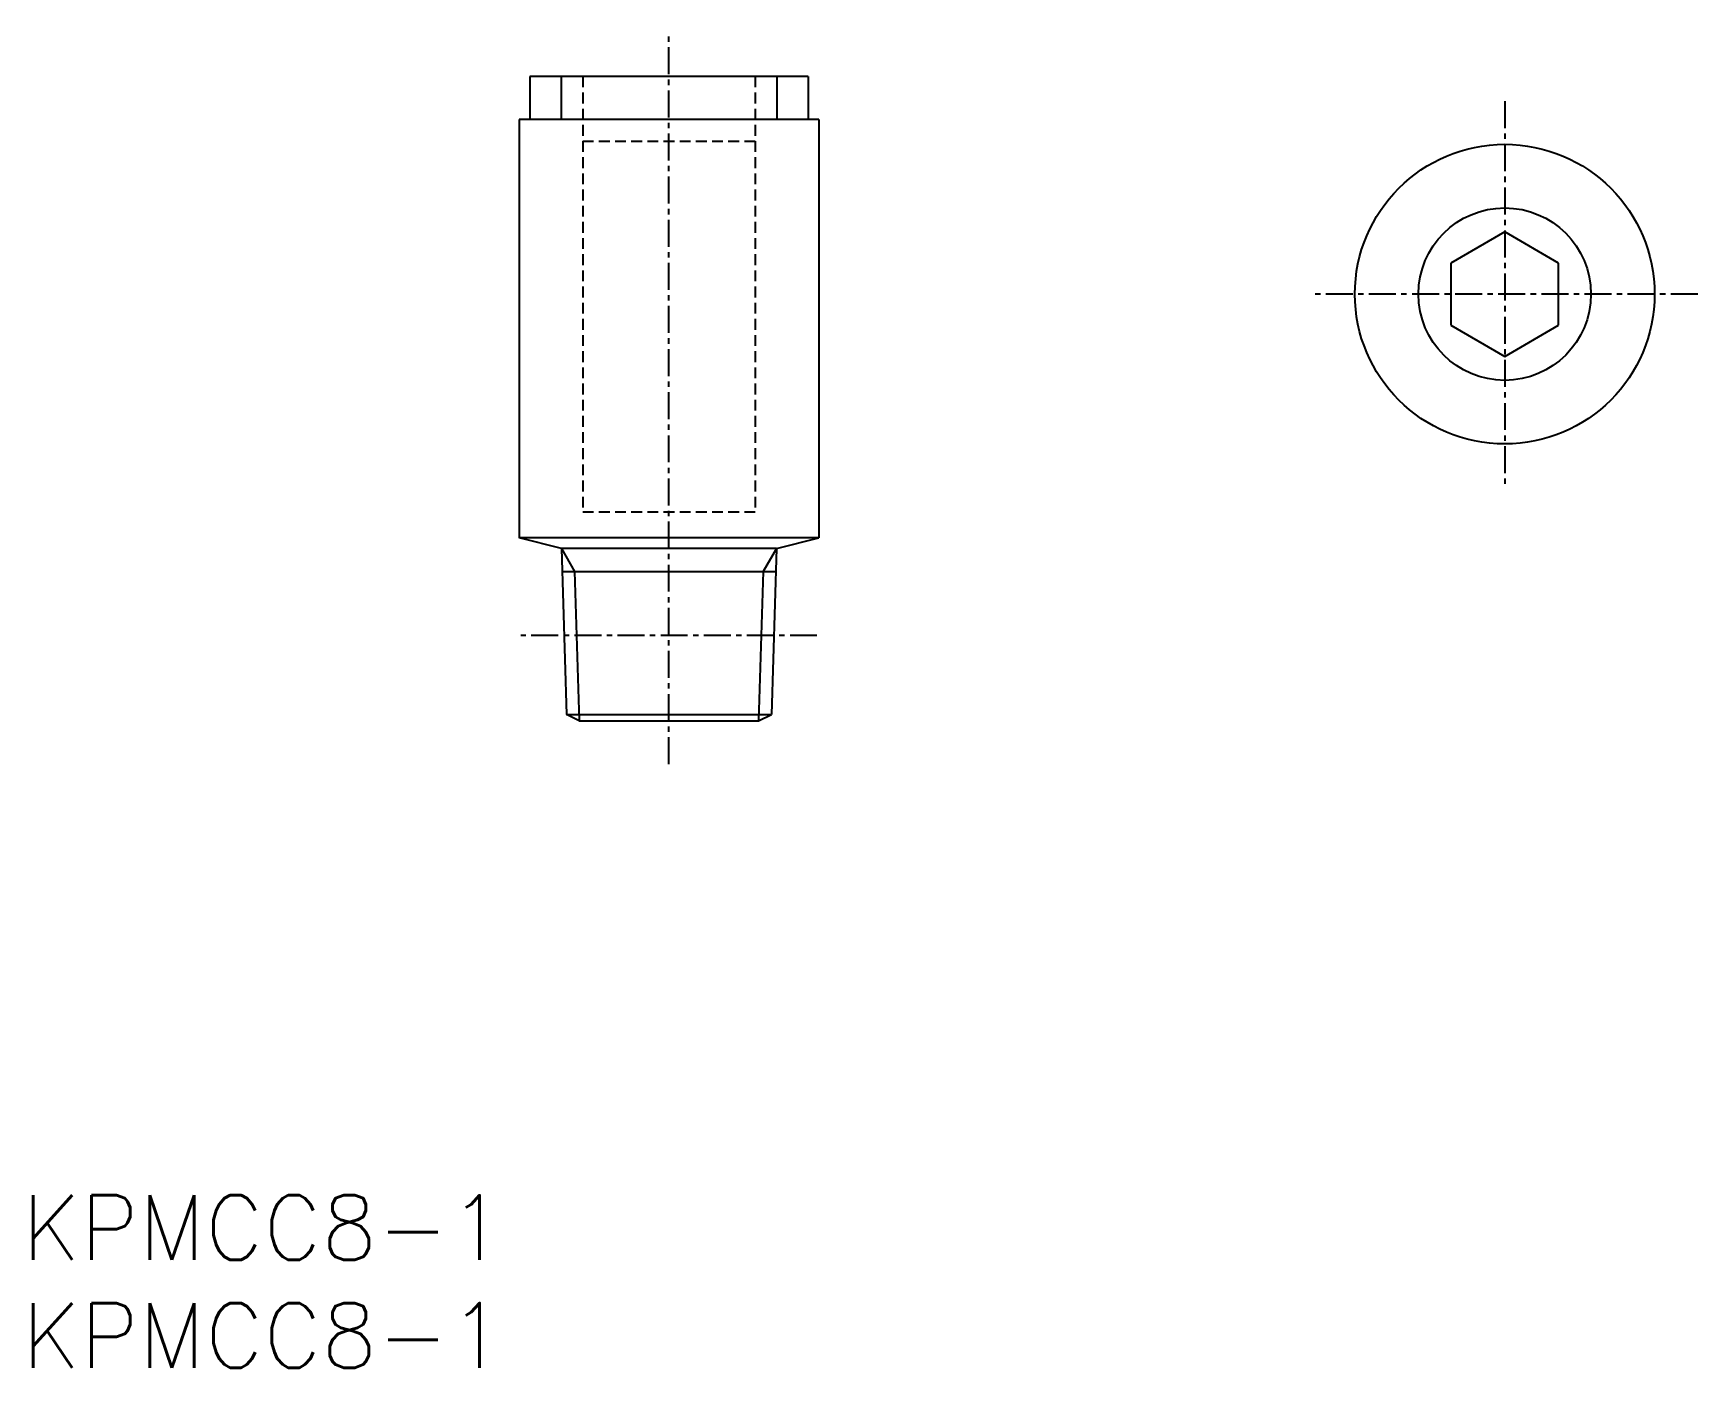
# Model space of a CAD drawing. Extents: x 0.5 to 77.7, y 0 to 61.9.
import ezdxf

# ---------------------------------------------------------------- set-up
doc = ezdxf.new("R2010")
doc.units = 0
doc.linetypes.add('CENTER', pattern=[2, 1.25, -0.25, 0.25, -0.25])
doc.linetypes.add('DASHED', pattern=[0.75, 0.5, -0.25])
doc.layers.get('0').update_dxf_attribs({"linetype": 'CONTINUOUS'})
doc.layers.add('CENTER', color=1, linetype='CENTER')
doc.styles.get("Standard").update_dxf_attribs({"font": 'txt.shx'})

# ---------------------------------------------------------------- blocks, each defined once
blk = doc.blocks.new('*U9')
at = {"color": 7, "linetype": 'CONTINUOUS'}
blk.add_text('KPMCC8-1', height=3, dxfattribs=at).set_placement((0, 0))
blk = doc.blocks.new('*U10')
at = {"color": 7, "linetype": 'CONTINUOUS'}
blk.add_text('KPMCC8-1', height=3, dxfattribs=at).set_placement((0, 5))

msp = doc.modelspace()

# ---------------------------------------------------------------- linework, layer by layer
at = {"color": 7, "linetype": 'CONTINUOUS'}
for p, q in [((36.45, 59.9), (23.55, 59.9)), ((23.55, 59.9), (23.55, 57.9)), ((25, 59.9), (25, 57.9)), ((35, 59.9), (35, 57.9)), ((36.45, 59.9), (36.45, 57.9)), ((36.95, 57.9), (23.05, 57.9)), ((23.05, 57.9), (23.05, 38.5)), ((36.95, 57.9), (36.95, 38.5)), ((68.767, 52.687), (66.267, 51.243)), ((71.267, 51.243), (68.767, 52.687)), ((66.267, 51.243), (66.267, 48.357)), ((71.267, 48.357), (71.267, 51.243)), ((66.267, 48.357), (68.767, 46.913)), ((68.767, 46.913), (71.267, 48.357)), ((36.95, 38.5), (23.05, 38.5)), ((25.01, 38), (23.05, 38.5)), ((25.01, 38), (25.25, 30.307)), ((34.99, 38), (25.01, 38)), ((25.01, 38), (25.624, 36.936)), ((34.99, 38), (34.376, 36.936)), ((34.99, 38), (34.75, 30.307)), ((34.99, 38), (36.95, 38.5)), ((25.043, 36.936), (34.957, 36.936)), ((25.624, 36.936), (25.841, 30)), ((34.376, 36.936), (34.159, 30)), ((25.841, 30), (25.25, 30.307)), ((25.25, 30.307), (34.75, 30.307)), ((34.159, 30), (34.75, 30.307)), ((25.841, 30), (34.159, 30))]:
    msp.add_line(p, q, dxfattribs=at)
at = {"color": 3, "linetype": 'DASHED'}
for p, q in [((26, 59.9), (26, 39.7)), ((34, 59.9), (34, 39.7)), ((26, 56.9), (34, 56.9)), ((26, 39.7), (34, 39.7))]:
    msp.add_line(p, q, dxfattribs=at)
at = {"color": 7, "linetype": 'CONTINUOUS'}
msp.add_circle((68.767, 49.8), 6.95, dxfattribs=at)
at = {"color": 3, "linetype": 'CONTINUOUS'}
msp.add_circle((68.767, 49.8), 4, dxfattribs=at)
at = {"layer": 'CENTER', "color": 1, "linetype": 'CENTER'}
for p, q in [((30, 28), (30, 61.9)), ((68.767, 58.75), (68.767, 40.85)), ((77.717, 49.8), (59.817, 49.8)), ((36.865, 33.97), (23.135, 33.97))]:
    msp.add_line(p, q, dxfattribs=at)

# ---------------------------------------------------------------- block references
at = {"color": 7, "linetype": 'CONTINUOUS'}
for name in ['*U10', '*U9']:
    msp.add_blockref(name, (0, 0), dxfattribs=at)

doc.saveas('drawing.dxf')
